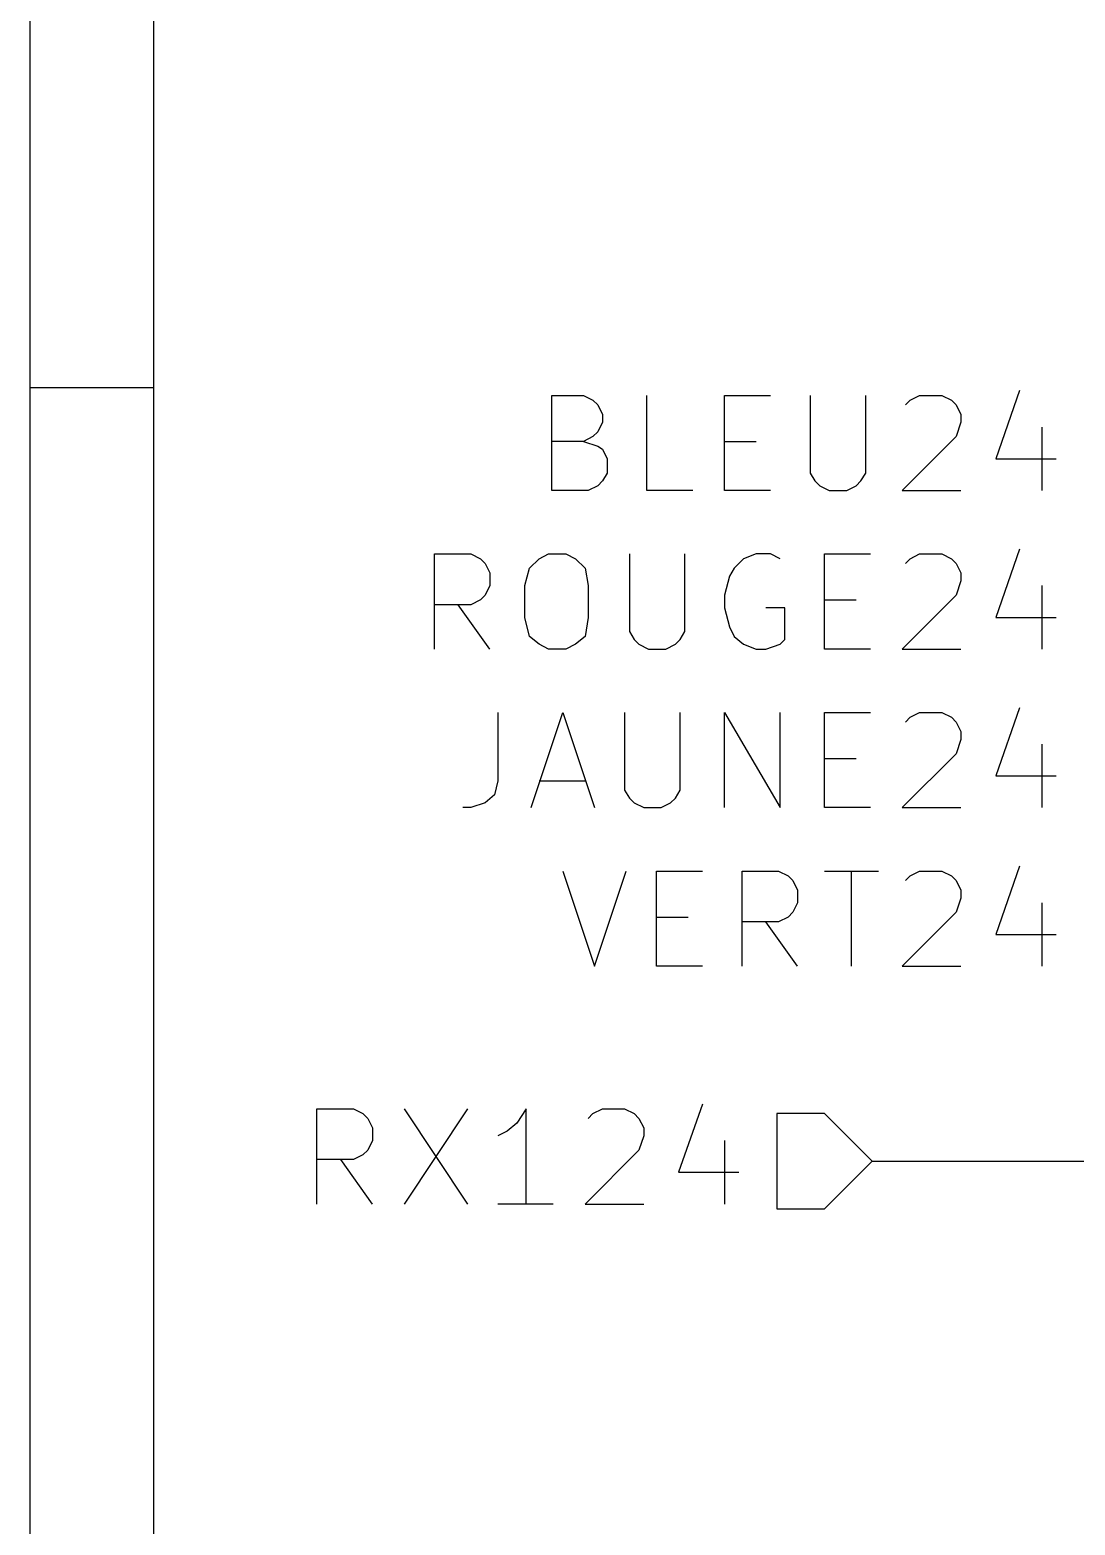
# Model space of a CAD drawing. Extents: x 10 to 287, y -200 to -10.
# Drawn here: x 10.01 to 26.75, y -78.22 to -54.27 of the extents above; entities that cross this region are included whole.
import ezdxf

# ---------------------------------------------------------------- set-up
doc = ezdxf.new("R2010")
doc.units = 0
doc.header["$MEASUREMENT"] = 0

msp = doc.modelspace()

# ---------------------------------------------------------------- linework, layer by layer
at = {"layer": 'Brown 2'}
for p, q in [((25.8572, -60.0456), (25.4762, -61.1378)), ((18.3642, -61.6458), (18.3642, -60.1218)), ((18.3642, -60.1218), (18.8722, -60.1218)), ((18.8722, -60.1218), (19.0246, -60.198)), ((19.0246, -60.198), (19.1008, -60.2742)), ((19.1008, -60.2742), (19.177, -60.4266)), ((19.8882, -61.6458), (19.8882, -60.1218)), ((21.1328, -61.6458), (21.1328, -60.1218)), ((21.1328, -60.1218), (21.8694, -60.1218)), ((22.5044, -60.1218), (22.5044, -61.3664)), ((23.3934, -61.3664), (23.3934, -60.1218)), ((24.0284, -60.2742), (24.1046, -60.198)), ((24.1046, -60.198), (24.257, -60.1218)), ((24.257, -60.1218), (24.6126, -60.1218)), ((24.6126, -60.1218), (24.765, -60.198)), ((24.765, -60.198), (24.8412, -60.2742)), ((24.8412, -60.2742), (24.9174, -60.4266)), ((19.177, -60.5536), (19.1008, -60.706)), ((19.177, -60.4266), (19.177, -60.5536)), ((24.9174, -60.5536), (24.8412, -60.7822)), ((24.9174, -60.4266), (24.9174, -60.5536)), ((19.0246, -60.7822), (18.8722, -60.8584)), ((19.1008, -60.706), (19.0246, -60.7822)), ((24.8412, -60.7822), (23.9776, -61.6458)), ((26.2128, -60.6298), (26.2128, -61.6458)), ((18.8722, -60.8584), (18.3642, -60.8584)), ((18.8722, -60.8584), (19.1008, -60.9346)), ((19.1008, -60.9346), (19.177, -60.9854)), ((19.177, -60.9854), (19.2532, -61.1378)), ((21.1328, -60.8584), (21.6408, -60.8584)), ((19.2532, -61.1378), (19.2532, -61.3664)), ((25.4762, -61.1378), (26.4414, -61.1378)), ((19.177, -61.4934), (19.1008, -61.5696)), ((19.2532, -61.3664), (19.177, -61.4934)), ((22.5044, -61.3664), (22.5806, -61.4934)), ((22.5806, -61.4934), (22.6568, -61.5696)), ((23.241, -61.5696), (23.3172, -61.4934)), ((23.3172, -61.4934), (23.3934, -61.3664)), ((18.9484, -61.6458), (18.3642, -61.6458)), ((19.1008, -61.5696), (18.9484, -61.6458)), ((20.6248, -61.6458), (19.8882, -61.6458)), ((21.8694, -61.6458), (21.1328, -61.6458)), ((22.6568, -61.5696), (22.8092, -61.6458)), ((22.8092, -61.6458), (23.0886, -61.6458)), ((23.0886, -61.6458), (23.241, -61.5696)), ((23.9776, -61.6458), (24.9174, -61.6458)), ((16.4846, -64.1858), (16.4846, -62.6618)), ((16.4846, -62.6618), (17.0688, -62.6618)), ((17.0688, -62.6618), (17.2212, -62.738)), ((17.2212, -62.738), (17.2974, -62.8142)), ((18.0086, -62.8904), (18.161, -62.738)), ((18.161, -62.738), (18.3134, -62.6618)), ((18.3134, -62.6618), (18.5928, -62.6618)), ((18.5928, -62.6618), (18.7452, -62.738)), ((18.7452, -62.738), (18.8976, -62.8904)), ((19.6088, -62.6618), (19.6088, -63.9064)), ((20.4978, -63.9064), (20.4978, -62.6618)), ((21.4376, -62.738), (21.2852, -62.8904)), ((21.6408, -62.6618), (21.4376, -62.738)), ((21.8694, -62.6618), (21.6408, -62.6618)), ((22.0218, -62.738), (21.8694, -62.6618)), ((22.733, -64.1858), (22.733, -62.6618)), ((22.733, -62.6618), (23.4696, -62.6618)), ((24.0284, -62.8142), (24.1046, -62.738)), ((24.1046, -62.738), (24.257, -62.6618)), ((24.257, -62.6618), (24.6126, -62.6618)), ((24.6126, -62.6618), (24.765, -62.738)), ((24.765, -62.738), (24.8412, -62.8142)), ((25.8572, -62.5856), (25.4762, -63.6778)), ((17.2974, -62.8142), (17.3736, -62.9666)), ((17.3736, -62.9666), (17.3736, -63.1698)), ((17.9324, -63.1698), (18.0086, -62.8904)), ((18.8976, -62.8904), (18.9484, -63.1698)), ((21.2852, -62.8904), (21.209, -63.0174)), ((24.8412, -62.8142), (24.9174, -62.9666)), ((24.9174, -62.9666), (24.9174, -63.0936)), ((17.3736, -63.1698), (17.2974, -63.3222)), ((17.9324, -63.6778), (17.9324, -63.1698)), ((18.9484, -63.1698), (18.9484, -63.6778)), ((21.209, -63.0174), (21.1328, -63.3222)), ((24.9174, -63.0936), (24.8412, -63.3222)), ((26.2128, -63.1698), (26.2128, -64.1858)), ((17.2212, -63.3984), (17.0688, -63.4746)), ((17.2974, -63.3222), (17.2212, -63.3984)), ((21.1328, -63.3222), (21.1328, -63.5254)), ((22.733, -63.3984), (23.241, -63.3984)), ((24.8412, -63.3222), (23.9776, -64.1858)), ((17.0688, -63.4746), (16.4846, -63.4746)), ((17.3736, -64.1858), (16.8656, -63.4746)), ((18.0086, -63.9826), (17.9324, -63.6778)), ((18.9484, -63.6778), (18.8976, -63.9826)), ((21.1328, -63.5254), (21.209, -63.8302)), ((22.098, -63.5254), (21.7932, -63.5254)), ((22.098, -64.0334), (22.098, -63.5254)), ((25.4762, -63.6778), (26.4414, -63.6778)), ((19.6088, -63.9064), (19.685, -64.0334)), ((20.4216, -64.0334), (20.4978, -63.9064)), ((21.209, -63.8302), (21.2852, -63.9826)), ((18.161, -64.1096), (18.0086, -63.9826)), ((18.3134, -64.1858), (18.161, -64.1096)), ((18.5928, -64.1858), (18.3134, -64.1858)), ((18.7452, -64.1096), (18.5928, -64.1858)), ((18.8976, -63.9826), (18.7452, -64.1096)), ((19.685, -64.0334), (19.7612, -64.1096)), ((19.7612, -64.1096), (19.9136, -64.1858)), ((19.9136, -64.1858), (20.193, -64.1858)), ((20.193, -64.1858), (20.3454, -64.1096)), ((20.3454, -64.1096), (20.4216, -64.0334)), ((21.2852, -63.9826), (21.4376, -64.1096)), ((21.4376, -64.1096), (21.6408, -64.1858)), ((21.6408, -64.1858), (21.7932, -64.1858)), ((21.7932, -64.1858), (22.0218, -64.1096)), ((22.0218, -64.1096), (22.098, -64.0334)), ((23.4696, -64.1858), (22.733, -64.1858)), ((23.9776, -64.1858), (24.9174, -64.1858)), ((25.8572, -65.1256), (25.4762, -66.2178)), ((17.5006, -65.2018), (17.5006, -66.294)), ((18.034, -66.7258), (18.542, -65.2018)), ((18.542, -65.2018), (19.05, -66.7258)), ((19.5326, -65.2018), (19.5326, -66.4464)), ((20.4216, -66.4464), (20.4216, -65.2018)), ((21.1328, -66.7258), (21.1328, -65.2018)), ((21.1328, -65.2018), (22.0218, -66.7258)), ((22.0218, -66.7258), (22.0218, -65.2018)), ((22.733, -66.7258), (22.733, -65.2018)), ((22.733, -65.2018), (23.4696, -65.2018)), ((24.0284, -65.3542), (24.1046, -65.278)), ((24.1046, -65.278), (24.257, -65.2018)), ((24.257, -65.2018), (24.6126, -65.2018)), ((24.6126, -65.2018), (24.765, -65.278)), ((24.765, -65.278), (24.8412, -65.3542)), ((24.8412, -65.3542), (24.9174, -65.5066)), ((24.9174, -65.5066), (24.9174, -65.6336)), ((24.8412, -65.8622), (23.9776, -66.7258)), ((24.9174, -65.6336), (24.8412, -65.8622)), ((26.2128, -65.7098), (26.2128, -66.7258)), ((22.733, -65.9384), (23.241, -65.9384)), ((17.5006, -66.294), (17.4498, -66.5226)), ((18.161, -66.294), (18.8976, -66.294)), ((25.4762, -66.2178), (26.4414, -66.2178)), ((17.4498, -66.5226), (17.2974, -66.6496)), ((19.5326, -66.4464), (19.6088, -66.5734)), ((19.6088, -66.5734), (19.685, -66.6496)), ((20.2692, -66.6496), (20.3454, -66.5734)), ((20.3454, -66.5734), (20.4216, -66.4464)), ((17.0688, -66.7258), (16.9418, -66.7258)), ((17.2974, -66.6496), (17.0688, -66.7258)), ((19.685, -66.6496), (19.8374, -66.7258)), ((19.8374, -66.7258), (20.1168, -66.7258)), ((20.1168, -66.7258), (20.2692, -66.6496)), ((23.4696, -66.7258), (22.733, -66.7258)), ((23.9776, -66.7258), (24.9174, -66.7258)), ((18.542, -67.7418), (19.05, -69.2658)), ((19.05, -69.2658), (19.558, -67.7418)), ((20.0406, -69.2658), (20.0406, -67.7418)), ((20.0406, -67.7418), (20.7772, -67.7418)), ((21.4122, -69.2658), (21.4122, -67.7418)), ((21.4122, -67.7418), (21.9964, -67.7418)), ((21.9964, -67.7418), (22.1488, -67.818)), ((22.733, -67.7418), (23.5966, -67.7418)), ((23.1648, -69.2658), (23.1648, -67.7418)), ((24.1046, -67.818), (24.257, -67.7418)), ((24.257, -67.7418), (24.6126, -67.7418)), ((24.6126, -67.7418), (24.765, -67.818)), ((25.8572, -67.6656), (25.4762, -68.7578)), ((22.1488, -67.818), (22.225, -67.8942)), ((22.225, -67.8942), (22.3012, -68.0466)), ((24.0284, -67.8942), (24.1046, -67.818)), ((24.765, -67.818), (24.8412, -67.8942)), ((24.8412, -67.8942), (24.9174, -68.0466)), ((22.3012, -68.2498), (22.225, -68.4022)), ((22.3012, -68.0466), (22.3012, -68.2498)), ((24.9174, -68.1736), (24.8412, -68.4022)), ((24.9174, -68.0466), (24.9174, -68.1736)), ((26.2128, -68.2498), (26.2128, -69.2658)), ((20.0406, -68.4784), (20.5486, -68.4784)), ((22.1488, -68.4784), (21.9964, -68.5546)), ((22.225, -68.4022), (22.1488, -68.4784)), ((24.8412, -68.4022), (23.9776, -69.2658)), ((21.9964, -68.5546), (21.4122, -68.5546)), ((22.3012, -69.2658), (21.7932, -68.5546)), ((25.4762, -68.7578), (26.4414, -68.7578)), ((20.7772, -69.2658), (20.0406, -69.2658)), ((23.9776, -69.2658), (24.9174, -69.2658)), ((14.605, -73.0758), (14.605, -71.5518)), ((14.605, -71.5518), (15.1892, -71.5518)), ((15.1892, -71.5518), (15.3416, -71.628)), ((16.002, -71.5518), (17.018, -73.0758)), ((17.018, -71.5518), (16.002, -73.0758)), ((17.9578, -71.5518), (17.8054, -71.7804)), ((17.9578, -73.0758), (17.9578, -71.5518)), ((19.0246, -71.628), (19.177, -71.5518)), ((19.177, -71.5518), (19.5326, -71.5518)), ((19.5326, -71.5518), (19.685, -71.628)), ((20.7772, -71.4756), (20.3962, -72.5678)), ((15.3416, -71.628), (15.4178, -71.7042)), ((15.4178, -71.7042), (15.494, -71.8566)), ((15.494, -71.8566), (15.494, -72.0598)), ((17.8054, -71.7804), (17.653, -71.9074)), ((18.9484, -71.7042), (19.0246, -71.628)), ((19.685, -71.628), (19.7612, -71.7042)), ((19.7612, -71.7042), (19.8374, -71.8566)), ((19.8374, -71.8566), (19.8374, -71.9836)), ((22.733, -71.628), (21.971, -71.628)), ((21.971, -71.628), (21.971, -73.152)), ((23.495, -72.39), (22.733, -71.628)), ((15.494, -72.0598), (15.4178, -72.2122)), ((17.653, -71.9074), (17.5006, -71.9836)), ((19.8374, -71.9836), (19.7612, -72.2122)), ((21.1328, -72.0598), (21.1328, -73.0758)), ((15.3416, -72.2884), (15.1892, -72.3646)), ((15.4178, -72.2122), (15.3416, -72.2884)), ((19.7612, -72.2122), (18.8976, -73.0758)), ((15.1892, -72.3646), (14.605, -72.3646)), ((15.494, -73.0758), (14.986, -72.3646)), ((20.3962, -72.5678), (21.3614, -72.5678)), ((22.733, -73.152), (23.495, -72.39)), ((18.3896, -73.0758), (17.5006, -73.0758)), ((18.8976, -73.0758), (19.8374, -73.0758)), ((21.971, -73.152), (22.733, -73.152))]:
    msp.add_line(p, q, dxfattribs=at)
at = {"layer": 'Green 2'}
msp.add_line((23.495, -72.39), (52.07, -72.39), dxfattribs=at)
at = {"layer": 'Red 2'}
for p, q in [((10.0076, -10.0076), (10.0076, -200)), ((11.9888, -11.9888), (11.9888, -198.018)), ((10.0076, -59.9948), (11.9888, -59.9948))]:
    msp.add_line(p, q, dxfattribs=at)

doc.saveas('drawing.dxf')
